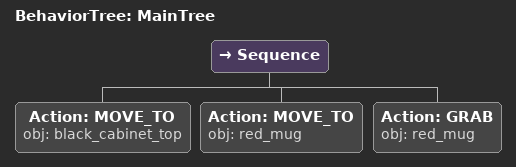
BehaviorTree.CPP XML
<root main_tree_to_execute="MainTree">
  <BehaviorTree ID="MainTree">
    <Sequence>
      <!-- Move to black_cabinet_top -->
      <Action ID="MOVE_TO" obj="black_cabinet_top" />
      <!-- Move to red_mug -->
      <Action ID="MOVE_TO" obj="red_mug" />
      <!-- Grab red_mug -->
      <Action ID="GRAB" obj="red_mug" />
    </Sequence>
  </BehaviorTree>
</root>
